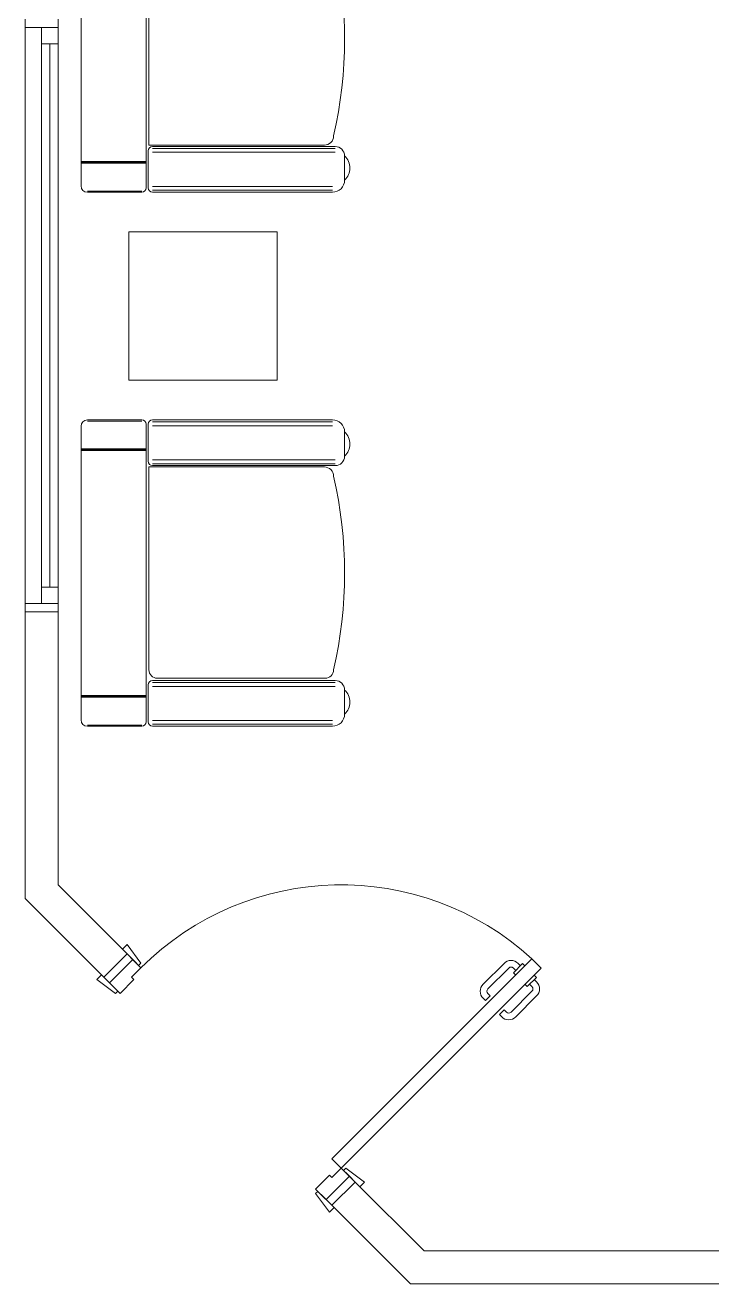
# Model space of a CAD drawing. Header units: millimetres. Extents: x -160614 to 59925, y -157025 to 0.
# Drawn here: x -63632 to -61547, y -103943 to -100120 of the extents above; entities that cross this region are included whole.
import ezdxf

# ---------------------------------------------------------------- set-up
doc = ezdxf.new("R2010")
doc.units = ezdxf.units.MM
doc.header["$LTSCALE"] = 8
for name, color, linetype, lineweight in [('72_EGR_EQP_TAG', 9, 'Continuous', 5), ('Aluminum', 9, 'Continuous', 5), ('LOADING', 9, 'Continuous', 5), ('Walls', 9, 'Continuous', 5), ('Wooden Joinery', 9, 'Continuous', 5)]:
    doc.layers.add(name, color=color, linetype=linetype, lineweight=lineweight)

# ---------------------------------------------------------------- blocks, each defined once
blk = doc.blocks.new('A$C72370EFE')
at = {"layer": 'Wooden Joinery'}
for p, q in [((-0.01, -0.03), (-0.01, -0.07)), ((0, -0.03), (-0.01, -0.03)), ((0.04, -0.03), (0.05, -0.03)), ((0.05, -0.03), (0.05, -0.07)), ((-0.05, -0.07), (-0.05, -0.16)), ((-0.03, -0.07), (-0.03, -0.16)), ((-0.01, -0.04), (-0.02, -0.04)), ((-0.01, -0.06), (-0.02, -0.06)), ((0, -0.07), (-0.01, -0.07)), ((0.04, -0.07), (0.05, -0.07)), ((0.05, -0.04), (0.06, -0.04)), ((0.05, -0.06), (0.06, -0.06)), ((0.07, -0.07), (0.07, -0.16)), ((0.09, -0.07), (0.09, -0.16)), ((-0.01, -0.17), (-0.02, -0.17)), ((-0.01, -0.19), (-0.02, -0.19)), ((-0.01, -0.17), (-0.01, -0.19)), ((0.05, -0.17), (0.06, -0.17)), ((0.05, -0.17), (0.05, -0.19)), ((0.05, -0.19), (0.06, -0.19))]:
    blk.add_line(p, q, dxfattribs=at)
for centre, radius, start, end in [((-0.02, -0.07), 0.03, 90, 180), ((-0.02, -0.07), 0.01, 90, 180), ((0.06, -0.07), 0.03, 0, 90), ((0.06, -0.07), 0.01, 0, 90), ((-0.02, -0.16), 0.03, 180, 270), ((-0.02, -0.16), 0.01, 180, 270), ((0.06, -0.16), 0.01, 270, 0), ((0.06, -0.16), 0.03, 270, 0)]:
    blk.add_arc(centre, radius, start, end, dxfattribs=at)
blk = doc.blocks.new('A$C5DAD61B4')
at = {"layer": 'Wooden Joinery'}
for points in [[(80, 959.1), (80, 969.1), (10, 979.1), (10, 959.1)], [(940, 959.1), (940, 969.1), (1010, 979.1), (1010, 959.1)], [(70, 859.1), (70, 849.1), (0, 839.1), (0, 859.1)], [(120, 859.1), (120, 0), (80, 0), (80, 859.1)], [(950, 859.1), (950, 849.1), (1020, 839.1), (1020, 859.1)]]:
    blk.add_lwpolyline(points, close=True, dxfattribs=at)
for points in [[(45, 859.1), (45, 959.1), (20, 959.1), (20, 859.1), (45, 859.1)], [(45, 859.1), (80, 859.1), (80, 899.1), (90, 899.1), (90, 959.1), (45, 959.1), (45, 859.1)], [(975, 859.1), (940, 859.1), (940, 899.1), (930, 899.1), (930, 959.1), (975, 959.1), (975, 859.1)], [(975, 859.1), (975, 959.1), (1000, 959.1), (1000, 859.1), (975, 859.1)]]:
    blk.add_lwpolyline(points, dxfattribs=at)
blk.add_arc((80, 859.1), 860, 272.666, 0, dxfattribs=at)
at = {"layer": 'Wooden Joinery', "xscale": 999.9999999998854, "yscale": 999.9999999998854, "zscale": 999.9999999998854, "rotation": 180}
blk.add_blockref('A$C72370EFE', (120, 0), dxfattribs=at)
blk = doc.blocks.new('single seat')
at = {"layer": 'LOADING'}
for p, q in [((-972742.2, -381703.1), (-972742.2, -382595.5)), ((-972558.1, -381684), (-972723.2, -381684)), ((-972558.1, -381687.4), (-972723.2, -381687.4)), ((-972544.8, -381697.3), (-972544.8, -382601.1)), ((-972538.5, -381697.3), (-972538.5, -381809.5)), ((-971978.9, -381684), (-972525.2, -381684)), ((-971978.9, -381689.9), (-972525.2, -381689.9)), ((-971978.9, -381701.7), (-972525.2, -381701.7)), ((-971942.2, -381720.6), (-971942.2, -381794)), ((-972544.8, -381772.1), (-972742.2, -381772.1)), ((-972544.8, -381774.6), (-972742.2, -381774.6)), ((-972544.8, -381777.1), (-972742.2, -381777.1)), ((-971971, -381805.1), (-972525.2, -381805.1)), ((-971971, -381816.9), (-972525.2, -381816.9)), ((-971971, -381822.8), (-972525.2, -381822.8)), ((-972536.4, -381854.9), (-972536.4, -382471.4)), ((-972001, -381829.5), (-972511, -381829.5)), ((-972536.4, -382471.4), (-972003.7, -382471.4)), ((-971971, -382475.4), (-972525.2, -382475.4)), ((-972538.5, -382600.9), (-972538.5, -382488.7)), ((-971971, -382481.3), (-972525.2, -382481.3)), ((-971971, -382493.1), (-972525.2, -382493.1)), ((-971942.2, -382577.6), (-971942.2, -382504.2)), ((-972544.8, -382521), (-972742.2, -382521)), ((-972544.8, -382523.6), (-972742.2, -382523.6)), ((-972544.8, -382526.1), (-972742.2, -382526.1)), ((-972558.1, -382610.8), (-972723.2, -382610.8)), ((-972558.1, -382614.2), (-972723.2, -382614.2)), ((-971978.9, -382596.4), (-972525.2, -382596.4)), ((-971978.9, -382608.3), (-972525.2, -382608.3)), ((-971978.9, -382614.2), (-972525.2, -382614.2))]:
    blk.add_line(p, q, dxfattribs=at)
for centre, radius, start, end in [((-972723.2, -381703.1), 19.1, 90, 180), ((-972558.1, -381697.3), 13.3, 0, 90), ((-972525.2, -381697.3), 13.3, 90, 180), ((-971978.9, -381720.6), 36.6, 0, 90), ((-971976, -381757.3), 49.9, 312.6462, 47.3538), ((-972525.2, -381809.5), 13.3, 180, 270), ((-971971, -381794), 28.8, 270, 0), ((-972511, -381854.9), 25.3, 90, 180), ((-972001, -381854.9), 25.3, 0, 90), ((-973252.2, -382149.1), 1310, 347.0217, 12.9783), ((-972525.2, -382488.7), 13.3, 90, 180), ((-972003.7, -382443.3), 28.1, 270, 0), ((-971971, -382504.2), 28.8, 0, 90), ((-971976, -382540.9), 49.9, 312.6462, 47.3538), ((-971978.9, -382577.6), 36.6, 270, 0), ((-972723.2, -382595.1), 19.1, 180, 270), ((-972558.1, -382600.9), 13.3, 270, 0), ((-972525.2, -382600.9), 13.3, 180, 270)]:
    blk.add_arc(centre, radius, start, end, dxfattribs=at)
blk = doc.blocks.new('1stF')
at = {"layer": 'Aluminum', "color": 9}
for p, q in [((-63631.9, -101901.9, 0.1), (-63631.9, -100101.9, 0.1)), ((-63531.9, -101901.9, 0.1), (-63531.9, -100101.9, 0.1)), ((-63631.9, -100126.9, 0.1), (-63531.9, -100126.9, 0.1)), ((-63581.9, -101876.9, 0.1), (-63581.9, -100126.9, 0.1)), ((-63581.9, -100176.9, 0.1), (-63531.9, -100176.9, 0.1)), ((-63556.9, -100176.9, 0.1), (-63556.9, -101826.9, 0.1)), ((-63581.9, -101826.9, 0.1), (-63531.9, -101826.9, 0.1)), ((-63631.9, -101876.9, 0.1), (-63531.9, -101876.9, 0.1))]:
    blk.add_line(p, q, dxfattribs=at)
at = {"layer": 'LOADING', "color": 9, "elevation": 0}
blk.add_lwpolyline([(-62866.7, -101198.2), (-63316.7, -101198.2), (-63316.7, -100748.2), (-62866.7, -100748.2)], close=True, dxfattribs=at)
at = {"layer": 'Walls', "color": 9}
for p, q in [((-63631.9, -102772.6, 0.1), (-63631.9, -101901.9, 0.1)), ((-63531.9, -101901.9, 0.1), (-63631.9, -101901.9, 0.1)), ((-63531.9, -102731.2, 0.1), (-63531.9, -101901.9, 0.1)), ((-63531.9, -102731.2, 0.1), (-63322.7, -102940.4, 0.1)), ((-63631.9, -102772.6, 0.1), (-63393.4, -103011.1, 0.1)), ((-63322.7, -102940.4, 0.1), (-63393.4, -103011.1, 0.1)), ((-62629.7, -103633.4, 0.1), (-62700.4, -103704.1, 0.1)), ((-62629.7, -103633.4, 0.1), (-62420.5, -103842.6, 0.1)), ((-62700.4, -103704.1, 0.1), (-62461.9, -103942.6, 0.1)), ((-58822.3, -103842.6, 0.1), (-62420.5, -103842.6, 0.1)), ((-58722.3, -103942.6, 0.1), (-62461.9, -103942.6, 0.1))]:
    blk.add_line(p, q, dxfattribs=at)
at = {"layer": 'LOADING', "color": 9}
blk.add_blockref('single seat', (909280.3, 281986.8), dxfattribs=at)
at = {"layer": 'LOADING', "color": 9, "xscale": -1, "rotation": 180}
blk.add_blockref('single seat', (909280.3, -483933.2), dxfattribs=at)
at = {"layer": 'Wooden Joinery', "color": 9, "rotation": 135}
blk.add_blockref('A$C5DAD61B4', (-62008.1, -103040.1, 0.1), dxfattribs=at)

msp = doc.modelspace()

# ---------------------------------------------------------------- block references
at = {"layer": '72_EGR_EQP_TAG'}
msp.add_blockref('1stF', (0, 0), dxfattribs=at)

doc.saveas('drawing.dxf')
